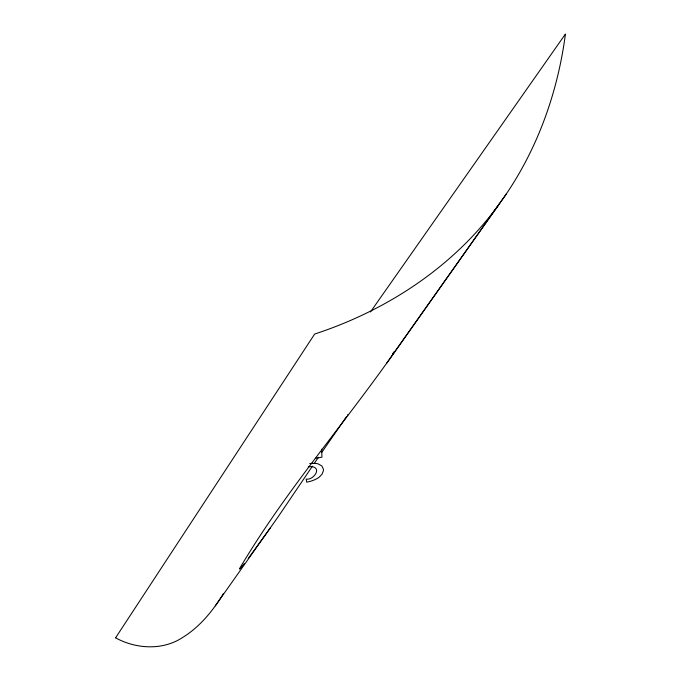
<?xml version="1.0" encoding="UTF-8"?>
<svg xmlns="http://www.w3.org/2000/svg" width="681" height="681" viewBox="0 0 681 681"><rect width="100%" height="100%" fill="white"/><g stroke="black" fill="none" stroke-linecap="round" stroke-linejoin="round"><path stroke-width="1.02" d="M239.448 568.814C283.032 494.832 339.615 429.447 389.226 359.611M394.571 351.609L393.056 354.035M223.385 593.636C212.864 610.883 199.618 627.175 182.167 637.774C162.265 650.678 135.672 648.899 115.702 637.901M115.574 637.833L314.665 334.039C388.196 309.991 456.108 265.105 501.071 201.448C536.381 152.314 557.586 93.85 565.426 34.05L370.473 311.949M312.426 466.153L278.52 516.249L215.29 605.886M314.256 463.446L318.461 457.249M321.628 452.601L344.756 419.198M390.724 357.457L390.417 357.891M389.838 358.734L390.213 358.189M386.45 363.56L499.36 203.815M389.455 359.287L506.085 194.255M344.875 419.036L345.327 418.398M345.556 418.074L346.689 416.466M347.702 415.027L348.153 414.388M270.468 527.724L248.233 558.488M244.309 563.664L243.679 564.464M243.526 564.66L239.738 569.01M392.614 353.652L393.048 353.116M393.95 352.034L394.435 351.507M315.388 458.398L321.951 457.164L321.645 449.162M308.229 466.911L309.089 466.774A6.972 2.954 -12.7 0 1 311.464 466.638C322.36 467.541 313.66 480.369 306.161 479.109L306.773 482.199L310.374 481.305A16.999 7.227 -12.8 0 0 315.703 479.271A15.322 6.521 -12.8 0 0 319.125 477.219L322.019 474.24L323.33 470.971A36.246 15.365 -13 0 0 323.347 469.005L321.781 465.881L318.146 463.889A13.926 5.891 -12.7 0 0 315.601 463.438L312.741 463.335A14.267 6.044 -12.7 0 0 309.744 463.557"/></g></svg>
